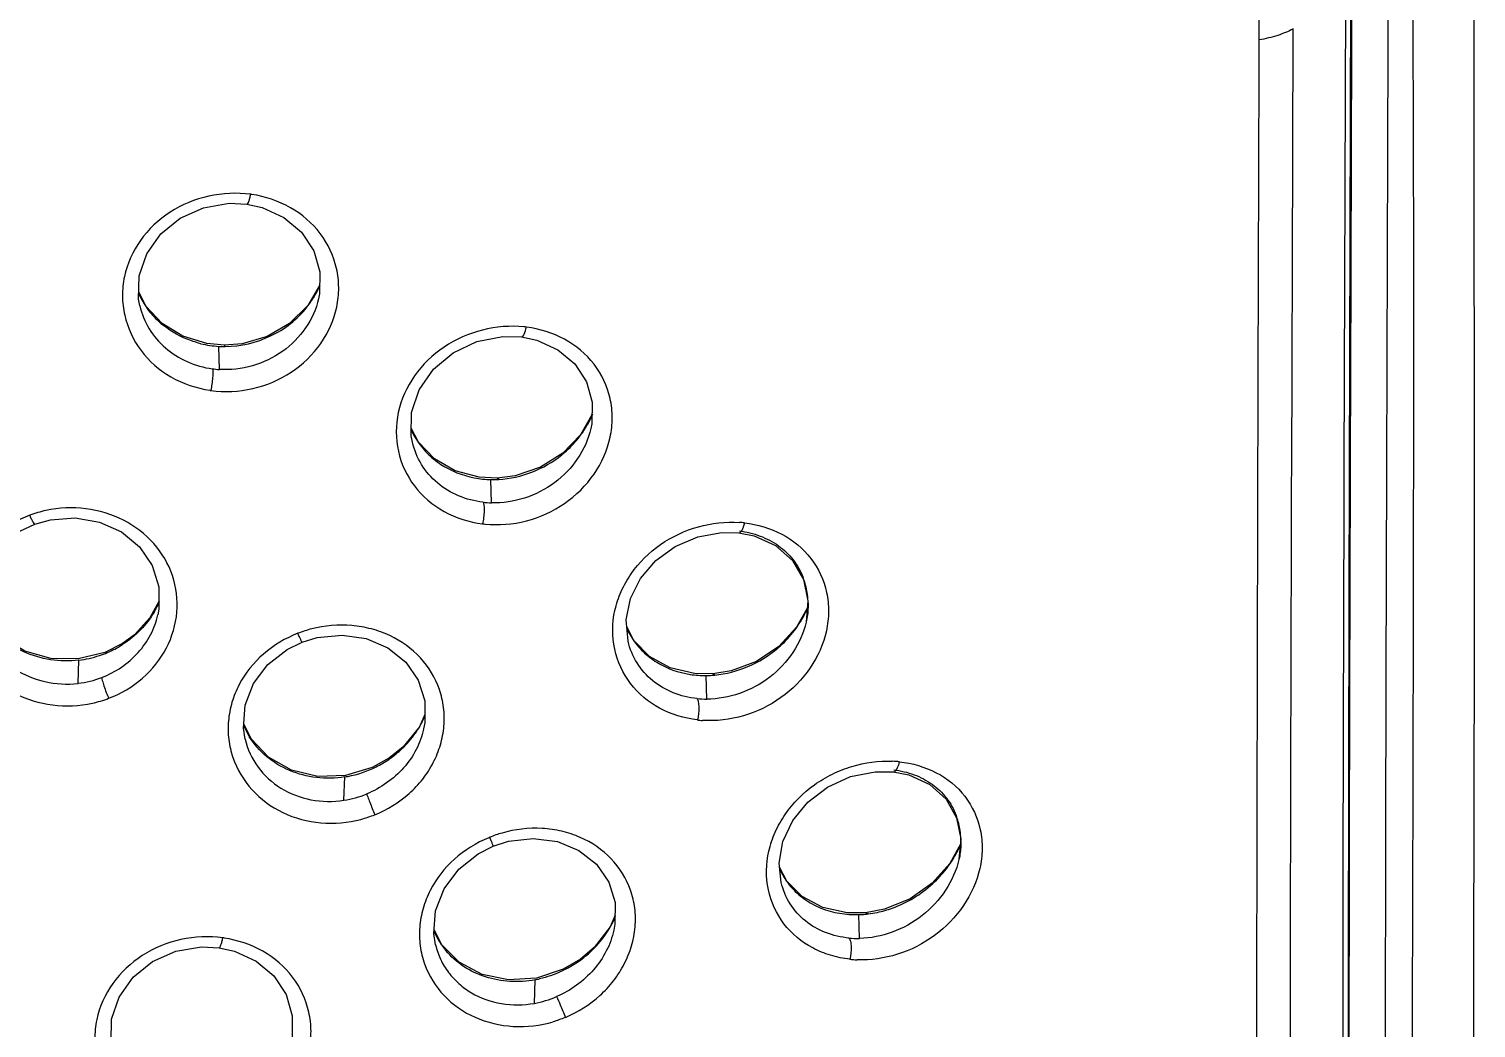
# Model space of a CAD drawing. Header units: millimetres. Extents: x 3631 to 3841, y 294 to 591.
# Drawn here: x 3787.64 to 3807.61, y 505.29 to 519.07 of the extents above; entities that cross this region are included whole.
import ezdxf

# ---------------------------------------------------------------- set-up
doc = ezdxf.new("R2010")
doc.units = ezdxf.units.MM
doc.header["$LTSCALE"] = 0.1

msp = doc.modelspace()

# ---------------------------------------------------------------- linework, layer by layer
at = {"color": 7, "linetype": 'Continuous'}
for p, q in [((3805.8555, 511.2725), (3805.8808, 519.5335)), ((3804.6094, 519.4014), (3804.6091, 518.918)), ((3805.8057, 519.4466), (3805.7858, 513.0018)), ((3805.078, 517.3277), (3805.083, 519.0712)), ((3805.0647, 512.986), (3805.078, 517.3277)), ((3789.2586, 515.2455), (3789.159, 515.4448)), ((3791.6409, 515.3527), (3791.6401, 515.3492)), ((3789.1731, 515.2547), (3789.1737, 515.2524)), ((3790.3407, 514.7079), (3790.0979, 514.7292)), ((3790.2715, 514.3725), (3790.2626, 514.6916)), ((3790.5838, 514.7281), (3790.3407, 514.7079)), ((3790.3518, 514.6893), (3790.3407, 514.7079)), ((3793.0176, 513.3687), (3792.9186, 513.563)), ((3795.3968, 513.5593), (3795.396, 513.556)), ((3792.9342, 513.3676), (3792.9323, 513.3756)), ((3794.1045, 512.8738), (3793.8571, 512.8854)), ((3794.3526, 512.9055), (3794.1045, 512.8738)), ((3805.7858, 513.0018), (3805.7857, 512.9856)), ((3794.0259, 512.5321), (3794.0174, 512.8538)), ((3794.1247, 512.8558), (3794.1045, 512.8738)), ((3797.2047, 512.1239), (3797.4384, 512.1179)), ((3798.1774, 511.7368), (3798.3279, 511.4756)), ((3798.3279, 511.4756), (3798.3908, 511.1797)), ((3789.4365, 511.1689), (3789.313, 510.9433)), ((3798.3919, 511.1018), (3798.2331, 510.8164)), ((3798.3908, 511.1797), (3798.3664, 510.8877)), ((3789.4219, 510.9855), (3789.4222, 510.9867)), ((3798.3669, 510.8896), (3798.3664, 510.8877)), ((3795.9893, 510.6345), (3795.8906, 510.8264)), ((3788.9333, 510.5899), (3788.6907, 510.4689)), ((3788.9266, 510.5718), (3788.9333, 510.5899)), ((3788.3214, 510.0409), (3788.3313, 510.3603)), ((3797.0772, 510.1728), (3796.8252, 510.1768)), ((3796.995, 509.8239), (3796.9868, 510.1492)), ((3797.3325, 510.2141), (3797.0772, 510.1728)), ((3797.1048, 510.1555), (3797.0772, 510.1728)), ((3793.104, 509.6134), (3793.0298, 509.443)), ((3790.7087, 509.274), (3790.6067, 509.483)), ((3793.0889, 509.4118), (3793.0885, 509.4098)), ((3790.6223, 509.2824), (3790.6252, 509.2701)), ((3792.6171, 509.0118), (3792.3772, 508.8794)), ((3792.6151, 508.9971), (3792.6171, 509.0118)), ((3791.9895, 508.4275), (3792.0002, 508.7497)), ((3792.3772, 508.8794), (3792.0096, 508.7705)), ((3799.3202, 508.8228), (3799.5675, 508.8197)), ((3800.2983, 508.4435), (3800.4419, 508.1862)), ((3800.4419, 508.1862), (3800.4996, 507.8946)), ((3800.4996, 507.8946), (3800.4743, 507.6131)), ((3794.0501, 507.7956), (3794.2601, 507.8631)), ((3800.4997, 507.8336), (3800.3484, 507.5552)), ((3798.0986, 507.3143), (3797.9989, 507.5072)), ((3800.4749, 507.6156), (3800.4743, 507.6131)), ((3799.4488, 506.9257), (3799.187, 506.8767)), ((3795.729, 506.8406), (3795.6613, 506.681)), ((3799.1028, 506.5215), (3799.0948, 506.8503)), ((3799.2201, 506.8601), (3799.187, 506.8767)), ((3793.3363, 506.4391), (3793.2339, 506.6459)), ((3795.7136, 506.6369), (3795.7131, 506.6345)), ((3793.2492, 506.4458), (3793.2525, 506.4316)), ((3795.0135, 506.0959), (3794.6453, 505.9741)), ((3795.2519, 506.2361), (3795.0135, 506.0959)), ((3795.2531, 506.2237), (3795.2519, 506.2361)), ((3794.6161, 505.6256), (3794.6275, 505.9511))]:
    msp.add_line(p, q, dxfattribs=at)
for points in [[(3807.608, 494.0843), (3807.5687, 501.8034), (3807.587, 510.5785), (3807.5841, 519.9122)], [(3789.1742, 515.2525), (3789.1573, 515.3442), (3789.1628, 515.6627), (3789.2679, 515.9695), (3789.4612, 516.2432), (3789.7287, 516.461), (3790.0524, 516.6043), (3790.4047, 516.6649), (3790.6513, 516.654)], [(3790.6513, 516.654), (3790.8631, 516.6067), (3791.1617, 516.4701), (3791.4044, 516.2669), (3791.5718, 516.0107), (3791.6564, 515.7198), (3791.6531, 515.4155), (3791.6401, 515.3492)], [(3791.6543, 515.5297), (3791.4904, 515.2541), (3791.2404, 515.0081), (3790.9302, 514.8292), (3790.5838, 514.7281)], [(3790.0979, 514.7292), (3789.7678, 514.8305), (3789.4804, 515.0065), (3789.2586, 515.2455)], [(3792.9342, 513.3676), (3792.9172, 513.4573), (3792.9216, 513.779), (3793.0275, 514.0922), (3793.2234, 514.3747), (3793.4945, 514.6032), (3793.8231, 514.7573), (3794.1822, 514.8276), (3794.4395, 514.8206)], [(3794.4395, 514.8206), (3794.6503, 514.7761), (3794.9413, 514.6456), (3795.1744, 514.4505), (3795.3336, 514.204), (3795.4134, 513.9221), (3795.4093, 513.624), (3795.396, 513.556)], [(3795.4109, 513.7448), (3795.2549, 513.4728), (3795.0076, 513.2159), (3794.6994, 513.0228), (3794.3526, 512.9055)], [(3793.8571, 512.8854), (3793.5249, 512.9742), (3793.2377, 513.1394), (3793.0176, 513.3687)], [(3787.7265, 512.239), (3787.939, 512.2991), (3788.2812, 512.3241), (3788.617, 512.267), (3788.9203, 512.1305), (3789.1684, 511.9247), (3789.3454, 511.6667), (3789.4363, 511.3744), (3789.4365, 511.0673), (3789.4214, 510.9857)], [(3786.9569, 510.9332), (3786.9339, 511.0802), (3786.9536, 511.3888), (3787.063, 511.682), (3787.2567, 511.9383), (3787.5192, 512.1404), (3787.7265, 512.239)], [(3795.9089, 510.623), (3795.8824, 510.9179), (3795.9413, 511.2114), (3796.0817, 511.4896), (3796.2912, 511.736), (3796.5594, 511.932), (3796.8704, 512.0639), (3797.2047, 512.1239)], [(3797.4384, 512.1179), (3797.6507, 512.0747), (3797.9448, 511.9417), (3798.1774, 511.7368)], [(3805.8185, 484.3045), (3805.9189, 490.2048), (3805.8718, 496.6551), (3805.8439, 503.6426), (3805.8555, 511.2725)], [(3788.6907, 510.4689), (3788.3235, 510.3787), (3787.9455, 510.3847), (3787.5859, 510.4879), (3787.2755, 510.677), (3787.0368, 510.937)], [(3789.313, 510.9433), (3789.0998, 510.7119), (3788.9333, 510.5899)], [(3791.4125, 510.6101), (3791.6223, 510.674), (3791.9627, 510.7071), (3792.2963, 510.6588), (3792.5965, 510.5312), (3792.8411, 510.3339), (3793.0148, 510.0836), (3793.1037, 509.7986), (3793.1042, 509.4961), (3793.0889, 509.4118)], [(3798.2331, 510.8164), (3797.9884, 510.5507), (3797.6811, 510.3453), (3797.3325, 510.2141)], [(3790.6261, 509.2703), (3790.6024, 509.4239), (3790.6253, 509.7383), (3790.7407, 510.0393), (3790.9417, 510.3028), (3791.2081, 510.5097), (3791.4125, 510.6101)], [(3796.8252, 510.1768), (3796.492, 510.2565), (3796.2063, 510.4133), (3795.9893, 510.6345)], [(3793.0298, 509.443), (3792.807, 509.1656), (3792.6171, 509.0118)], [(3792.0096, 508.7705), (3791.6283, 508.7583), (3791.2642, 508.8456), (3790.9497, 509.0225), (3790.7087, 509.274)], [(3798.0209, 507.2949), (3797.9931, 507.5626), (3798.0453, 507.8612), (3798.1821, 508.1473), (3798.3907, 508.4037), (3798.6608, 508.6113), (3798.9771, 508.7541), (3799.3202, 508.8228)], [(3799.5675, 508.8197), (3799.7826, 508.7772), (3800.0727, 508.6457), (3800.2983, 508.4435)], [(3794.2601, 507.8631), (3794.6006, 507.9021), (3794.9335, 507.8594), (3795.2316, 507.7371), (3795.4733, 507.5447), (3795.6437, 507.299), (3795.7296, 507.0183), (3795.7286, 506.7187), (3795.7136, 506.6369)], [(3793.2535, 506.4318), (3793.2295, 506.5881), (3793.2535, 506.9034), (3793.3703, 507.2081), (3793.5732, 507.4767), (3793.8419, 507.6899), (3794.0501, 507.7956)], [(3800.3484, 507.5552), (3800.1057, 507.2826), (3799.7992, 507.0678), (3799.4488, 506.9257)], [(3799.187, 506.8767), (3798.931, 506.8751), (3798.5968, 506.9483), (3798.3128, 507.0991), (3798.0986, 507.3143)], [(3795.6613, 506.681), (3795.4423, 506.398), (3795.2519, 506.2361)], [(3788.7938, 504.9973), (3788.777, 505.0883), (3788.7823, 505.4065), (3788.8871, 505.7128), (3789.08, 505.9859), (3789.3471, 506.2029), (3789.6704, 506.3454), (3790.0223, 506.4052), (3790.2682, 506.3939)], [(3790.2682, 506.3939), (3790.4803, 506.3463), (3790.7796, 506.209), (3791.0232, 506.0048), (3791.1913, 505.7476), (3791.2762, 505.4558), (3791.2729, 505.1509), (3791.2599, 505.0852)], [(3794.6453, 505.9741), (3794.2615, 505.9491), (3793.8946, 506.0255), (3793.5777, 506.194), (3793.3363, 506.4391)]]:
    msp.add_lwpolyline(points, dxfattribs=at)
for centre, radius, start, end in [((9704.6623, 497.4463), 5900.0884, 179.79147934, 179.93982769), ((3790.4979, 515.3008), 1.5023, 81.65033, 82.18089), ((3790.4454, 516.0602), 1.3236, 333.023, 336.70217), ((3790.2251, 515.8958), 1.1686, 203.83346, 205.19136), ((3790.2287, 515.8976), 1.1726, 205.19403, 209.97797), ((3790.2301, 515.8984), 1.1742, 209.97734, 211.12824), ((3790.2297, 515.8981), 1.1736, 211.1285, 217.23654), ((3790.3888, 516.0926), 1.3889, 323.11329, 325.22592), ((3790.399, 516.0856), 1.3766, 325.22122, 329.3282), ((3790.4204, 516.0729), 1.3517, 329.32917, 333.02304), ((3790.2325, 515.9016), 1.1781, 217.28823, 228.59205), ((3790.388, 516.0932), 1.3899, 321.61715, 323.11351), ((3790.266, 515.939), 1.2282, 228.57813, 231.55145), ((3794.311, 513.407), 1.5627, 82.87215, 84.06339), ((3790.3411, 516.0668), 1.3775, 256.35078, 266.73473), ((3790.3434, 516.0697), 1.3804, 266.6439, 267.86643), ((3790.3433, 516.0652), 1.3759, 267.86573, 270.33956), ((3790.3471, 515.6553), 1.2849, 262.2816, 266.62537), ((3790.3678, 515.6222), 1.5542, 261.49362, 262.02158), ((3794.1093, 514.3129), 1.4246, 331.49219, 334.77393), ((3794.1481, 514.2946), 1.3817, 334.77759, 337.25371), ((3793.9534, 514.0077), 1.1367, 203.95908, 206.11837), ((3793.9489, 514.0054), 1.1316, 206.11375, 211.9194), ((3794.0778, 514.3303), 1.4606, 321.73882, 326.88628), ((3794.0804, 514.3287), 1.4575, 326.88548, 329.99121), ((3794.0867, 514.325), 1.4503, 329.99225, 331.5002), ((3794.0779, 514.3316), 1.4614, 310.8261, 321.69855), ((3794.0521, 514.361), 1.5005, 308.92585, 310.83793), ((3794.0436, 514.2075), 1.354, 259.12447, 268.89199), ((3794.0474, 514.2365), 1.3829, 268.75915, 270.22427), ((3794.0473, 514.2395), 1.3858, 270.22472, 273.18056), ((3794.0579, 513.8075), 1.2757, 263.31376, 268.56222), ((3788.4234, 510.1584), 2.3336, 103.54102, 109.23628), ((3794.0935, 513.7659), 1.5343, 262.78594, 264.01705), ((3797.3375, 510.7156), 1.5511, 83.40144, 86.05125), ((3797.3783, 511.1367), 1.0137, 19.15999, 21.00697), ((3797.3509, 511.1278), 1.0425, 7.7175, 19.13177), ((3788.2729, 511.6695), 1.2733, 329.5097, 332.82078), ((3788.2836, 511.664), 1.2613, 332.82146, 336.92444), ((3797.0681, 511.6529), 1.437, 335.45162, 337.36224), ((3797.3495, 511.1276), 1.044, 1.28046, 7.71761), ((3796.9856, 511.6936), 1.5291, 327.84223, 330.04975), ((3796.9941, 511.6887), 1.5193, 330.04931, 332.3232), ((3797.0246, 511.6729), 1.4849, 332.31511, 335.4454), ((3792.0956, 508.7729), 2.0947, 105.23793, 110.73273), ((3796.8873, 511.2547), 1.0949, 204.02298, 206.91848), ((3796.8788, 511.2502), 1.0853, 206.91252, 212.63621), ((3796.9792, 511.699), 1.5375, 312.40473, 322.77063), ((3796.9807, 511.6967), 1.5349, 322.80549, 327.84181), ((3788.1579, 511.8018), 1.4506, 288.45449, 297.49224), ((3788.1772, 511.7643), 1.4084, 297.50138, 302.15313), ((3788.1607, 511.7908), 1.4396, 302.14663, 302.80567), ((3796.9533, 511.7269), 1.5755, 310.38012, 312.41561), ((3788.1536, 511.8151), 1.4646, 276.96416, 288.4507), ((3788.1664, 511.3732), 1.3403, 276.63399, 291.04463), ((3796.9713, 511.4893), 1.3402, 261.28785, 270.66131), ((3796.9747, 511.5376), 1.3882, 270.49804, 272.10502), ((3796.9743, 511.548), 1.3987, 272.10693, 275.33534), ((3788.194, 511.2545), 1.5217, 282.37831, 291.16282), ((3796.9917, 511.0914), 1.2674, 264.09813, 270.15077), ((3791.8704, 510.1301), 1.3503, 330.69162, 333.0961), ((3791.893, 510.1188), 1.325, 333.09136, 336.85028), ((3797.0402, 511.0456), 1.5194, 263.35248, 266.09636), ((3791.6594, 509.9148), 1.1499, 203.40884, 211.37201), ((3791.6538, 509.9116), 1.1434, 211.37956, 212.00331), ((3791.8223, 510.1612), 1.4076, 315.0507, 326.38754), ((3791.8486, 510.1427), 1.3754, 326.42368, 329.71208), ((3791.86, 510.1359), 1.3622, 329.71575, 330.69374), ((3791.7873, 510.1962), 1.4572, 305.06218, 313.49582), ((3791.7975, 510.1852), 1.4422, 313.50248, 315.07214), ((3791.7585, 510.2439), 1.5128, 280.85665, 296.54392), ((3791.7677, 510.2273), 1.4938, 296.51471, 304.56736), ((3791.7919, 510.1899), 1.4493, 304.61209, 305.05827), ((3799.492, 507.4381), 1.5295, 83.91242, 87.66312), ((3791.7671, 510.2063), 1.4742, 279.09368, 280.80619), ((3791.7828, 509.7865), 1.3739, 278.65074, 292.29566), ((3791.5506, 510.5048), 2.4349, 286.06612, 290.81784), ((3799.5052, 507.8671), 0.9946, 18.13691, 20.64857), ((3799.4681, 507.8558), 1.0334, 7.21704, 18.09467), ((3794.5915, 506.4307), 1.5993, 111.66355, 112.22991), ((3794.4725, 506.8353), 1.1799, 104.80824, 113.54654), ((3799.458, 507.8544), 1.0436, 0.36188, 7.21928), ((3799.083, 508.4251), 1.5393, 329.88966, 335.8892), ((3799.1161, 508.4097), 1.5027, 335.90934, 336.36801), ((3799.1305, 508.4034), 1.4871, 336.36708, 337.34789), ((3799.0425, 508.449), 1.5864, 322.49913, 324.89367), ((3799.0484, 508.445), 1.5792, 324.89116, 329.03525), ((3799.0591, 508.4384), 1.5666, 329.03915, 329.90568), ((3798.9623, 507.9145), 1.0555, 203.74087, 213.57393), ((3798.9176, 507.8857), 1.0023, 213.61591, 220.10713), ((3799.016, 508.4704), 1.6203, 312.59529, 322.46829), ((3794.4347, 507.3853), 1.4167, 329.85296, 331.49414), ((3794.4492, 507.3774), 1.4002, 331.49265, 333.83538), ((3794.4727, 507.3659), 1.3741, 333.83305, 336.70919), ((3799.0466, 508.2634), 1.4139, 271.95313, 273.62987), ((3799.0443, 508.2982), 1.4488, 273.6368, 276.95191), ((3799.0431, 508.3152), 1.4658, 276.91624, 281.99362), ((3790.1111, 505.0393), 1.5062, 81.41938, 82.11666), ((3794.2596, 507.0774), 1.1262, 203.98235, 212.02488), ((3794.3933, 507.4123), 1.4662, 316.37312, 327.16583), ((3794.4215, 507.393), 1.432, 327.20475, 329.85133), ((3799.0734, 507.7845), 1.2633, 264.73556, 271.33546), ((3794.265, 507.0807), 1.1324, 212.02081, 212.7428), ((3794.2695, 507.0837), 1.1379, 212.74952, 219.7906), ((3794.3584, 507.4456), 1.5144, 306.21162, 314.6441), ((3794.3677, 507.4361), 1.5011, 314.64741, 316.38936), ((3794.3215, 507.5004), 1.5804, 298.50472, 306.12348), ((3799.1315, 507.7352), 1.5096, 263.80551, 267.65847), ((3794.3493, 507.4258), 1.4999, 280.68529, 283.0761), ((3794.3976, 506.9768), 1.6713, 286.59683, 292.79983)]:
    msp.add_arc(centre, radius, start, end, dxfattribs=at)
for points, knots in [([(3805.8915, 519.5076), (3805.8842, 516.7664), (3805.8645, 511.2847), (3805.845, 503.0609), (3805.888, 494.8411), (3805.9539, 489.361), (3805.9081, 486.6237)], [0, 0, 0, 0, 0.2500734, 0.5001038, 0.7502449, 1, 1, 1, 1]), ([(3806.3921, 519.4354), (3806.3838, 516.3265), (3806.3661, 511.6636), (3806.353, 505.4467), (3806.3575, 500.7848), (3806.3853, 496.1221), (3806.4198, 492.2361), (3806.438, 489.1258), (3806.41, 486.013), (3806.3455, 483.6686), (3806.1357, 482.1235)], [0, 0, 0, 0, 0.2499153, 0.3748293, 0.4997398, 0.6246667, 0.7496368, 0.8121426, 0.8746602, 1, 1, 1, 1]), ([(3806.7643, 493.5428), (3806.7163, 497.8516), (3806.7314, 506.4631), (3806.7578, 515.0741), (3806.7395, 519.3762)], [0, 0, 0, 0, 0.5004055, 1, 1, 1, 1]), ([(3805.083, 519.0712), (3805.0161, 519.0346), (3804.8614, 518.9735), (3804.7005, 518.9344), (3804.613, 518.9186)], [0, 0, 0, 0, 0.4613849, 1, 1, 1, 1]), ([(3790.7034, 516.7892), (3790.5122, 516.8149), (3790.1179, 516.7959), (3789.5764, 516.5745), (3789.1565, 516.1802), (3788.9615, 515.7485), (3788.9247, 515.3869), (3788.9659, 515.0292), (3789.1615, 514.6058), (3789.5895, 514.2359), (3789.9519, 514.1126), (3790.1389, 514.0858)], [0, 0, 0, 0, 0.1298467, 0.2595506, 0.3861157, 0.5085427, 0.5689322, 0.6290328, 0.7493522, 0.8727779, 1, 1, 1, 1]), ([(3790.1531, 514.0837), (3790.3438, 514.0561), (3790.7389, 514.0753), (3791.2791, 514.3036), (3791.6952, 514.7051), (3791.8894, 515.1391), (3791.927, 515.5016), (3791.8863, 515.8575), (3791.6905, 516.2768), (3791.2624, 516.6393), (3790.903, 516.7594), (3790.7171, 516.7873)], [0, 0, 0, 0, 0.1299186, 0.2599805, 0.3875157, 0.5109605, 0.57155, 0.631536, 0.7509261, 0.8732281, 1, 1, 1, 1]), ([(3790.6513, 516.654), (3790.6562, 516.6533), (3790.6687, 516.6686), (3790.679, 516.6957), (3790.6926, 516.7392), (3790.6998, 516.7717), (3790.7034, 516.7892)], [0, 0, 0, 0, 0.1010464, 0.3205083, 0.6369077, 1, 1, 1, 1]), ([(3791.6398, 515.3492), (3791.5744, 515.0641), (3791.1984, 514.5265), (3790.574, 514.3547), (3790.2714, 514.3726)], [0, 0, 0, 0, 0.491148, 1, 1, 1, 1]), ([(3789.1742, 515.2525), (3789.1998, 515.1413), (3789.287, 514.9237), (3789.5165, 514.6545), (3789.8218, 514.4644), (3790.0552, 514.3982), (3790.1749, 514.382)], [0, 0, 0, 0, 0.2432785, 0.4903368, 0.7422719, 1, 1, 1, 1]), ([(3790.3518, 514.6893), (3790.5662, 514.6906), (3790.8925, 514.7683), (3791.2586, 514.9942), (3791.4116, 515.147), (3791.4775, 515.2302)], [0, 0, 0, 0, 0.5008144, 0.7519994, 1, 1, 1, 1]), ([(3790.016, 514.7282), (3789.969, 514.7397), (3789.7858, 514.7945), (3789.614, 514.8884), (3789.5022, 514.9771)], [0, 0, 0, 0, 0.2533066, 1, 1, 1, 1]), ([(3794.4742, 514.9608), (3794.2837, 514.9797), (3793.8914, 514.9476), (3793.355, 514.7123), (3792.9374, 514.3096), (3792.7018, 513.7937), (3792.7011, 513.2384), (3792.9329, 512.7377), (3793.3591, 512.3784), (3793.7179, 512.2657), (3793.9023, 512.2435)], [0, 0, 0, 0, 0.1294339, 0.2602175, 0.3888462, 0.5131595, 0.6335008, 0.7528098, 0.8743801, 1, 1, 1, 1]), ([(3793.935, 512.2397), (3794.125, 512.2192), (3794.5179, 512.2519), (3795.0517, 512.495), (3795.465, 512.9039), (3795.6611, 513.341), (3795.7011, 513.7051), (3795.6621, 514.0587), (3795.4698, 514.4727), (3795.044, 514.8236), (3794.6893, 514.9336), (3794.5064, 514.9571)], [0, 0, 0, 0, 0.1295421, 0.2605552, 0.3900161, 0.5153186, 0.5764172, 0.6364791, 0.7547852, 0.8750311, 1, 1, 1, 1]), ([(3794.4395, 514.8206), (3794.446, 514.8198), (3794.463, 514.8323), (3794.4858, 514.8785), (3794.4991, 514.9235), (3794.5064, 514.9571)], [0, 0, 0, 0, 0.1229685, 0.3447902, 1, 1, 1, 1]), ([(3790.1745, 514.382), (3790.1787, 514.3679), (3790.1807, 514.3272), (3790.1782, 514.2561), (3790.1686, 514.171), (3790.1588, 514.1119), (3790.1531, 514.0837)], [0, 0, 0, 0, 0.146877, 0.401734, 0.712728, 1, 1, 1, 1]), ([(3795.3957, 513.556), (3795.3292, 513.2648), (3794.9535, 512.721), (3794.3306, 512.5244), (3794.0258, 512.5322)], [0, 0, 0, 0, 0.4948502, 1, 1, 1, 1]), ([(3793.9089, 512.5406), (3793.7931, 512.5542), (3793.5667, 512.6136), (3793.2693, 512.7919), (3793.0447, 513.0497), (3792.9596, 513.2598), (3792.9342, 513.3676)], [0, 0, 0, 0, 0.25773, 0.5091027, 0.75538, 1, 1, 1, 1]), ([(3792.9884, 513.4071), (3793.0309, 513.3389), (3793.1317, 513.2104), (3793.3874, 513.003), (3793.625, 512.9098), (3793.7877, 512.8783)], [0, 0, 0, 0, 0.2455221, 0.4937769, 1, 1, 1, 1]), ([(3794.1247, 512.8558), (3794.281, 512.8645), (3794.5939, 512.9346), (3794.8717, 513.0942), (3794.9948, 513.1937)], [0, 0, 0, 0, 0.4973772, 1, 1, 1, 1]), ([(3805.1232, 489.4366), (3805.1217, 489.9283), (3805.1147, 490.9111), (3805.0987, 492.8752), (3805.0799, 495.3285), (3805.0609, 498.2713), (3805.045, 502.1946), (3805.0471, 507.0994), (3805.0587, 511.0236), (3805.0647, 512.986)], [0, 0, 0, 0, 0.0626367, 0.1252001, 0.2502178, 0.3751665, 0.5001, 0.750009, 1, 1, 1, 1]), ([(3805.7857, 512.9856), (3805.778, 510.5955), (3805.7628, 505.8153), (3805.7738, 499.8398), (3805.8067, 495.0592), (3805.8341, 492.0709), (3805.8456, 489.6801), (3805.8445, 487.2907), (3805.8121, 485.4984), (3805.7521, 484.3057)], [0, 0, 0, 0, 0.2500035, 0.4999982, 0.6250218, 0.7500608, 0.8125798, 0.8750939, 1, 1, 1, 1]), ([(3793.9089, 512.5406), (3793.9158, 512.527), (3793.9229, 512.4859), (3793.9249, 512.4149), (3793.918, 512.33), (3793.9084, 512.2714), (3793.9023, 512.2435)], [0, 0, 0, 0, 0.1522005, 0.4063406, 0.7142284, 1, 1, 1, 1]), ([(3787.6546, 512.3617), (3787.485, 512.2988), (3787.1693, 512.1158), (3786.8275, 511.6987), (3786.701, 511.2729), (3786.7059, 510.9297), (3786.7637, 510.6778), (3786.8716, 510.4411), (3787.0755, 510.1538), (3787.4373, 509.8733), (3787.9664, 509.711), (3788.3406, 509.7279), (3788.5202, 509.7682)], [0, 0, 0, 0, 0.1279835, 0.2520477, 0.3728609, 0.4330647, 0.4933992, 0.5542859, 0.615881, 0.7412238, 0.869814, 1, 1, 1, 1]), ([(3787.7265, 512.239), (3787.7225, 512.2375), (3787.7097, 512.2524), (3787.6959, 512.2749), (3787.675, 512.3155), (3787.6616, 512.3454), (3787.6546, 512.3617)], [0, 0, 0, 0, 0.0899674, 0.3083095, 0.629059, 1, 1, 1, 1]), ([(3788.7434, 509.8354), (3788.9133, 509.8996), (3789.2294, 510.0868), (3789.5678, 510.51), (3789.7203, 511.019), (3789.6572, 511.5415), (3789.388, 511.997), (3788.9579, 512.3237), (3788.4297, 512.4801), (3788.0569, 512.4656), (3787.877, 512.4272)], [0, 0, 0, 0, 0.1287883, 0.2541094, 0.375837, 0.4956473, 0.6166005, 0.7411125, 0.8695843, 1, 1, 1, 1]), ([(3796.8643, 509.5364), (3796.6841, 509.5593), (3796.332, 509.6626), (3795.9123, 510.0147), (3795.6864, 510.5094), (3795.6901, 510.9673), (3795.8077, 511.3127), (3795.9934, 511.6423), (3796.3413, 511.9849), (3796.8683, 512.2325), (3797.2558, 512.2742), (3797.4443, 512.263)], [0, 0, 0, 0, 0.1238687, 0.2437113, 0.3622156, 0.4831455, 0.5457758, 0.6096667, 0.7398253, 0.8712074, 1, 1, 1, 1]), ([(3797.5157, 512.2565), (3797.6944, 512.2338), (3798.0429, 512.1343), (3798.4615, 511.7907), (3798.6486, 511.3827), (3798.6847, 511.0321), (3798.6428, 510.6679), (3798.4454, 510.2305), (3798.0372, 509.8175), (3797.5127, 509.5626), (3797.1251, 509.5177), (3796.9367, 509.5297)], [0, 0, 0, 0, 0.1232173, 0.2416836, 0.3592194, 0.4194929, 0.4811588, 0.6082051, 0.7392271, 0.8708543, 1, 1, 1, 1]), ([(3797.4384, 512.1179), (3797.4406, 512.1176), (3797.4519, 512.1184), (3797.4612, 512.1265), (3797.4669, 512.1332)], [0, 0, 0, 0, 0.2057272, 1, 1, 1, 1]), ([(3797.4448, 512.145), (3797.5425, 512.1329), (3797.7329, 512.0864), (3797.9903, 511.9511), (3798.1983, 511.7538), (3798.2911, 511.5874), (3798.3246, 511.5001)], [0, 0, 0, 0, 0.2581159, 0.5087352, 0.7546649, 1, 1, 1, 1]), ([(3797.4669, 512.1332), (3797.4698, 512.1365), (3797.4822, 512.1534), (3797.491, 512.1727), (3797.497, 512.1881)], [0, 0, 0, 0, 0.2103483, 1, 1, 1, 1]), ([(3797.497, 512.1881), (3797.4991, 512.1934), (3797.507, 512.2156), (3797.5133, 512.2383), (3797.5173, 512.2557)], [0, 0, 0, 0, 0.2418251, 1, 1, 1, 1]), ([(3798.3932, 511.1509), (3798.3937, 511.1292), (3798.3929, 511.0415), (3798.3811, 510.954), (3798.3667, 510.8896)], [0, 0, 0, 0, 0.2472217, 1, 1, 1, 1]), ([(3786.956, 510.9331), (3786.9888, 510.7945), (3787.1136, 510.5252), (3787.4377, 510.2153), (3787.8608, 510.0402), (3788.1698, 510.023), (3788.3214, 510.0409)], [0, 0, 0, 0, 0.2409355, 0.4879228, 0.7418061, 1, 1, 1, 1]), ([(3788.3313, 510.3603), (3788.2021, 510.3447), (3787.9395, 510.3498), (3787.5659, 510.4605), (3787.2423, 510.667), (3787.0787, 510.8616), (3787.0139, 510.9669)], [0, 0, 0, 0, 0.2558177, 0.5088242, 0.7570838, 1, 1, 1, 1]), ([(3788.6477, 510.1223), (3788.8371, 510.1956), (3789.1009, 510.3721), (3789.3307, 510.7033), (3789.4001, 510.8904), (3789.422, 510.9855)], [0, 0, 0, 0, 0.5075579, 0.7561546, 1, 1, 1, 1]), ([(3789.3701, 511.0234), (3789.3181, 510.935), (3789.191, 510.7687), (3789.0284, 510.6374), (3788.9407, 510.5808)], [0, 0, 0, 0, 0.4955467, 1, 1, 1, 1]), ([(3798.3662, 510.8877), (3798.3326, 510.7392), (3798.2015, 510.4509), (3797.8785, 510.1049), (3797.4603, 509.8802), (3797.1484, 509.8243), (3796.995, 509.824)], [0, 0, 0, 0, 0.2458952, 0.4988665, 0.7521319, 1, 1, 1, 1]), ([(3791.3541, 510.7319), (3791.182, 510.6652), (3790.8623, 510.4744), (3790.5712, 510.1143), (3790.437, 509.7842), (3790.3875, 509.5266), (3790.3911, 509.2664), (3790.4697, 508.93), (3790.6981, 508.5465), (3791.1364, 508.2267), (3791.6718, 508.0854), (3792.0454, 508.1179), (3792.2245, 508.165)], [0, 0, 0, 0, 0.1295657, 0.2555805, 0.3173246, 0.3782108, 0.4385201, 0.498589, 0.6191229, 0.7427094, 0.8700243, 1, 1, 1, 1]), ([(3791.4125, 510.6101), (3791.4116, 510.6097), (3791.4088, 510.6136), (3791.4052, 510.619), (3791.3992, 510.6305), (3791.3887, 510.6523), (3791.3732, 510.6868), (3791.3607, 510.7161), (3791.3541, 510.7319)], [0, 0, 0, 0, 0.0214094, 0.0770702, 0.1690183, 0.2941691, 0.6194315, 1, 1, 1, 1]), ([(3792.416, 508.2289), (3792.5876, 508.298), (3792.8287, 508.4471), (3793.0815, 508.7142), (3793.2283, 508.9428), (3793.3283, 509.1905), (3793.3777, 509.4488), (3793.3736, 509.7087), (3793.2961, 510.0426), (3793.0672, 510.4209), (3792.705, 510.6802), (3792.3687, 510.7998), (3792.0067, 510.8631), (3791.7243, 510.84), (3791.5451, 510.7939)], [0, 0, 0, 0, 0.1299839, 0.1942144, 0.2574879, 0.3196933, 0.3808387, 0.4411493, 0.5009443, 0.6202232, 0.7426041, 0.8057811, 0.8699763, 1, 1, 1, 1]), ([(3796.8609, 509.8308), (3796.7487, 509.8425), (3796.5289, 509.8963), (3796.2384, 510.0647), (3796.0176, 510.3132), (3795.9342, 510.5177), (3795.9089, 510.623)], [0, 0, 0, 0, 0.2569951, 0.5073541, 0.7534905, 1, 1, 1, 1]), ([(3795.9648, 510.6649), (3796.0078, 510.5978), (3796.1097, 510.4722), (3796.3679, 510.2736), (3796.6062, 510.1901), (3796.7679, 510.165)], [0, 0, 0, 0, 0.2461682, 0.4942223, 1, 1, 1, 1]), ([(3797.1048, 510.1555), (3797.2618, 510.1701), (3797.5755, 510.2526), (3797.8514, 510.4224), (3797.974, 510.5267)], [0, 0, 0, 0, 0.4948355, 1, 1, 1, 1]), ([(3788.6481, 510.1225), (3788.6487, 510.1083), (3788.6585, 510.0692), (3788.6792, 510.0007), (3788.7089, 509.9189), (3788.7318, 509.8623), (3788.7434, 509.8354)], [0, 0, 0, 0, 0.1403215, 0.3953851, 0.7103502, 1, 1, 1, 1]), ([(3796.8609, 509.8308), (3796.8697, 509.8176), (3796.8808, 509.7766), (3796.8883, 509.6773), (3796.8788, 509.5922), (3796.8658, 509.5348)], [0, 0, 0, 0, 0.1578974, 0.4119047, 1, 1, 1, 1]), ([(3792.0001, 508.7506), (3791.8715, 508.73), (3791.6099, 508.7233), (3791.2364, 508.8212), (3790.913, 509.0156), (3790.7483, 509.2029), (3790.6841, 509.3056)], [0, 0, 0, 0, 0.2591771, 0.5131872, 0.7589073, 1, 1, 1, 1]), ([(3793.0885, 509.4098), (3793.0667, 509.3125), (3792.9962, 509.1202), (3792.7615, 508.781), (3792.4964, 508.5945), (3792.3043, 508.5155)], [0, 0, 0, 0, 0.2435209, 0.4929328, 1, 1, 1, 1]), ([(3790.6252, 509.2701), (3790.658, 509.1331), (3790.783, 508.8679), (3791.1095, 508.5687), (3791.5334, 508.4098), (3791.8396, 508.4044), (3791.9895, 508.4275)], [0, 0, 0, 0, 0.2412323, 0.4869843, 0.7402403, 1, 1, 1, 1]), ([(3798.9686, 506.2344), (3798.8788, 506.2452), (3798.7017, 506.2802), (3798.3737, 506.4132), (3798.0284, 506.6998), (3797.8066, 507.1912), (3797.8128, 507.6473), (3797.9317, 507.9928), (3798.1178, 508.3232), (3798.3942, 508.6002), (3798.7258, 508.7962), (3799.0798, 508.9363), (3799.3668, 508.9736), (3799.5536, 508.9675)], [0, 0, 0, 0, 0.0620637, 0.1229842, 0.2415083, 0.3594569, 0.4808927, 0.5440899, 0.6085988, 0.7397831, 0.806026, 0.8718415, 1, 1, 1, 1]), ([(3799.6534, 508.96), (3799.829, 508.9388), (3800.172, 508.8446), (3800.5859, 508.5077), (3800.7691, 508.1035), (3800.8035, 507.755), (3800.7598, 507.3905), (3800.5614, 506.9528), (3800.1569, 506.537), (3799.6398, 506.2739), (3799.2566, 506.2201), (3799.0699, 506.2269)], [0, 0, 0, 0, 0.121812, 0.2389673, 0.3560434, 0.4165438, 0.4786962, 0.607135, 0.739285, 0.8712707, 1, 1, 1, 1]), ([(3799.5994, 508.8347), (3799.6026, 508.838), (3799.6165, 508.8547), (3799.6264, 508.8745), (3799.633, 508.8903)], [0, 0, 0, 0, 0.2128743, 1, 1, 1, 1]), ([(3799.633, 508.8903), (3799.6352, 508.8957), (3799.6438, 508.9181), (3799.6504, 508.9412), (3799.6546, 508.9589)], [0, 0, 0, 0, 0.2430015, 1, 1, 1, 1]), ([(3799.5675, 508.8197), (3799.57, 508.8194), (3799.5822, 508.82), (3799.5928, 508.8279), (3799.5994, 508.8347)], [0, 0, 0, 0, 0.2138156, 1, 1, 1, 1]), ([(3799.574, 508.8477), (3799.6695, 508.8366), (3799.8561, 508.7927), (3800.1088, 508.6619), (3800.313, 508.4682), (3800.4034, 508.3041), (3800.4359, 508.2178)], [0, 0, 0, 0, 0.2574954, 0.5073209, 0.7531565, 1, 1, 1, 1]), ([(3792.3043, 508.5155), (3792.3084, 508.5019), (3792.3223, 508.4638), (3792.3587, 508.3679), (3792.392, 508.2861), (3792.416, 508.2289)], [0, 0, 0, 0, 0.1386109, 0.3953162, 1, 1, 1, 1]), ([(3793.9865, 507.9111), (3793.8141, 507.8406), (3793.4946, 507.642), (3793.206, 507.274), (3793.0735, 506.9392), (3793.0258, 506.6793), (3793.0317, 506.4181), (3793.114, 506.0835), (3793.3474, 505.7056), (3793.7915, 505.3995), (3794.3286, 505.2767), (3794.6993, 505.3204), (3794.877, 505.3718)], [0, 0, 0, 0, 0.1305723, 0.2579673, 0.3202929, 0.3815753, 0.4420337, 0.5019854, 0.6216296, 0.7439691, 0.8702936, 1, 1, 1, 1]), ([(3794.0501, 507.7956), (3794.0508, 507.796), (3794.0474, 507.7999), (3794.0469, 507.8056), (3794.0413, 507.8172), (3794.0358, 507.8319), (3794.0282, 507.8502), (3794.0167, 507.8789), (3794.0075, 507.9015), (3794.0011, 507.917)], [0, 0, 0, 0, 0.0181157, 0.0727214, 0.1642285, 0.2892822, 0.4418402, 0.6157295, 1, 1, 1, 1]), ([(3795.0472, 505.4327), (3795.2195, 505.5059), (3795.4612, 505.6602), (3795.7159, 505.9327), (3795.9111, 506.2386), (3796.0168, 506.5886), (3796.0109, 506.9398), (3795.9317, 507.2738), (3795.6991, 507.6487), (3795.3324, 507.8985), (3794.9946, 508.008), (3794.631, 508.0611), (3794.349, 508.0284), (3794.1709, 507.9761)], [0, 0, 0, 0, 0.1310272, 0.1959909, 0.2600329, 0.3839911, 0.4445406, 0.5042622, 0.622635, 0.7436887, 0.8062995, 0.8700927, 1, 1, 1, 1]), ([(3800.5016, 507.861), (3800.5017, 507.8407), (3800.4998, 507.7583), (3800.4882, 507.6762), (3800.4747, 507.6156)], [0, 0, 0, 0, 0.2469325, 1, 1, 1, 1]), ([(3800.4741, 507.6132), (3800.44, 507.4624), (3800.3069, 507.1704), (3799.9831, 506.819), (3799.5666, 506.5871), (3799.2558, 506.525), (3799.1028, 506.5216)], [0, 0, 0, 0, 0.2478192, 0.5020167, 0.7546304, 1, 1, 1, 1]), ([(3798.9569, 506.5266), (3798.8472, 506.5369), (3798.6321, 506.5868), (3798.3463, 506.748), (3798.1281, 506.9902), (3798.0459, 507.1912), (3798.0209, 507.2949)], [0, 0, 0, 0, 0.2562614, 0.5057555, 0.751822, 1, 1, 1, 1]), ([(3798.1509, 507.24), (3798.2062, 507.1745), (3798.3353, 507.0567), (3798.6456, 506.8888), (3798.9171, 506.845), (3799.0949, 506.8506)], [0, 0, 0, 0, 0.2446897, 0.4921971, 1, 1, 1, 1]), ([(3799.3482, 506.8815), (3799.4178, 506.8962), (3799.696, 506.9757), (3799.9524, 507.1302), (3800.1127, 507.2776)], [0, 0, 0, 0, 0.2461922, 1, 1, 1, 1]), ([(3790.3188, 506.529), (3790.1281, 506.5567), (3789.7339, 506.5396), (3789.1932, 506.319), (3788.7736, 505.9262), (3788.5791, 505.4953), (3788.5425, 505.1342), (3788.584, 504.7768), (3788.7795, 504.3532), (3789.2078, 503.9838), (3789.5683, 503.8577), (3789.7548, 503.8271)], [0, 0, 0, 0, 0.1298461, 0.2594584, 0.3858363, 0.5081079, 0.5684677, 0.6285799, 0.749028, 0.8726358, 1, 1, 1, 1]), ([(3789.7735, 503.8243), (3789.9644, 503.7997), (3790.3578, 503.82), (3790.8108, 504.0094), (3791.1099, 504.2502), (3791.3527, 504.534), (3791.5074, 504.8788), (3791.5449, 505.2404), (3791.5044, 505.5959), (3791.309, 506.0149), (3790.8825, 506.3789), (3790.5229, 506.4995), (3790.3369, 506.5264)], [0, 0, 0, 0, 0.1299562, 0.2598111, 0.3241709, 0.3876434, 0.5108529, 0.5713673, 0.6313172, 0.7507429, 0.8731574, 1, 1, 1, 1]), ([(3790.2682, 506.3939), (3790.273, 506.3932), (3790.285, 506.4089), (3790.2949, 506.4356), (3790.3082, 506.4791), (3790.3153, 506.5115), (3790.3188, 506.529)], [0, 0, 0, 0, 0.0989865, 0.3182857, 0.635512, 1, 1, 1, 1]), ([(3795.7131, 506.6345), (3795.691, 506.5355), (3795.6193, 506.34), (3795.383, 505.9943), (3795.1168, 505.8019), (3794.9234, 505.7186)], [0, 0, 0, 0, 0.2438674, 0.4938373, 1, 1, 1, 1]), ([(3798.9569, 506.5266), (3798.9668, 506.5138), (3798.9808, 506.4734), (3798.9919, 506.3745), (3798.9835, 506.2898), (3798.9705, 506.2331)], [0, 0, 0, 0, 0.1622172, 0.4155701, 1, 1, 1, 1]), ([(3793.2534, 506.4318), (3793.2696, 506.3637), (3793.3163, 506.2304), (3793.4267, 506.0495), (3793.5713, 505.8925), (3793.8055, 505.7203), (3794.163, 505.595), (3794.4673, 505.5998), (3794.616, 505.6263)], [0, 0, 0, 0, 0.1206361, 0.241429, 0.3629957, 0.4863095, 0.7396184, 1, 1, 1, 1]), ([(3794.6275, 505.9511), (3794.5127, 505.9296), (3794.2795, 505.9145), (3793.9393, 505.977), (3793.6321, 506.1213), (3793.4651, 506.2715), (3793.3951, 506.3555)], [0, 0, 0, 0, 0.2583232, 0.5111667, 0.7580881, 1, 1, 1, 1]), ([(3795.0758, 506.1116), (3795.0452, 506.095), (3794.9216, 506.033), (3794.7896, 505.9874), (3794.6887, 505.964)], [0, 0, 0, 0, 0.2512301, 1, 1, 1, 1]), ([(3794.9234, 505.7186), (3794.9421, 505.682), (3794.9824, 505.5861), (3795.0234, 505.4907), (3795.0472, 505.4327)], [0, 0, 0, 0, 0.3965731, 1, 1, 1, 1])]:
    msp.add_open_spline(points, degree=3, knots=knots, dxfattribs=at)
msp.add_open_spline([(3794.6161, 505.6256), (3794.7214, 505.6445), (3794.825, 505.6762), (3794.9232, 505.7185)], degree=3, dxfattribs=at)

doc.saveas('drawing.dxf')
